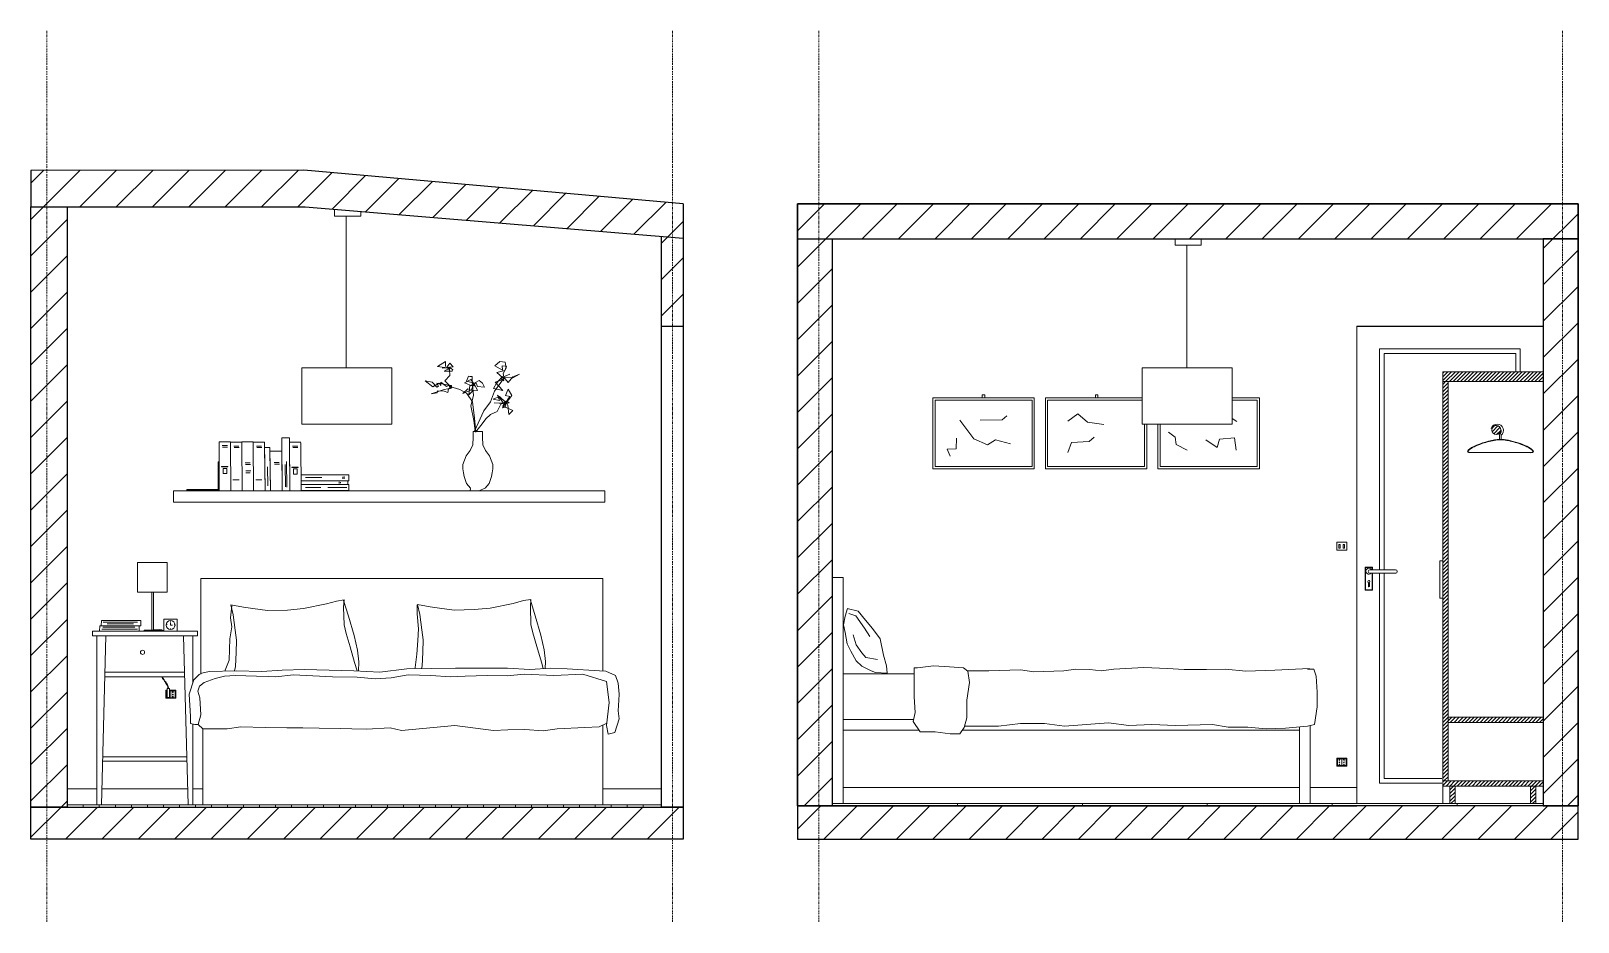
# Model space of a CAD drawing. Header units: centimetres. Extents: x 113178 to 115210, y 56736 to 59771.
# Drawn here: x 113293 to 113970, y 58223 to 58613 of the extents above; entities that cross this region are included whole.
import ezdxf

# ---------------------------------------------------------------- set-up
doc = ezdxf.new("R2010")
doc.units = ezdxf.units.CM
doc.header["$MEASUREMENT"] = 0
doc.linetypes.add('DASHDOT', pattern=[1, 0.5, -0.25, 0, -0.25])
for name, color, linetype, lineweight in [('Arredi', 1, 'Continuous', 15), ('Dettagli', 5, 'Continuous', 5), ('linee', 2, 'DASHDOT', 5), ('Muri esterni', 3, 'Continuous', 25), ('Pavimento', 7, 'Continuous', 5)]:
    doc.layers.add(name, color=color, linetype=linetype, lineweight=lineweight)
pattern_1 = [(45, (-263.622, -0.3649), (-0.813172798, 0.813172798), [])]

msp = doc.modelspace()

# ---------------------------------------------------------------- hatches: boundary and pattern name
at = {"layer": 'Dettagli'}
h = msp.add_hatch(dxfattribs=at)
h.set_pattern_fill('ANSI31', color=256, scale=90)
h.paths.add_polyline_path([(113412.04, 58552.38), (113292.67, 58552.14), (113292.67, 58536.28), (113412.68, 58536.28), (113578.1, 58522.63), (113578.1, 58537.65)])
h.paths.add_polyline_path([(113308.52, 58484.05), (113292.67, 58484.05), (113292.67, 58273.57), (113308.52, 58273.57), (113308.52, 58278.57)])
h = msp.add_hatch(dxfattribs=at)
h.set_pattern_fill('ANSI31', color=256, scale=90)
h.paths.add_polyline_path([(113308.52, 58536.28), (113292.67, 58536.28), (113292.67, 58484.05), (113308.52, 58484.05)])
h.paths.add_polyline_path([(113578.1, 58273.57), (113542.99, 58273.57), (113542.99, 58273.41), (113367.83, 58273.57), (113292.67, 58273.57), (113292.67, 58259.52), (113578.1, 58259.52)])
h = msp.add_hatch(dxfattribs=at)
h.set_pattern_fill('ANSI31', color=256, scale=90)
h.set_pattern_definition([(45, (-263.996, 0), (-7.9549513, 7.9549513), [])])
h.paths.add_polyline_path([(113628.23, 58537.56), (113628.23, 58522.27), (113969.84, 58522.27), (113969.84, 58537.56)])
h.paths.add_polyline_path([(113643.53, 58522.27), (113628.23, 58522.27), (113628.23, 58274.05), (113643.53, 58274.05)])
h.paths.add_polyline_path([(113969.84, 58522.27), (113954.55, 58522.27), (113954.55, 58484.05), (113954.91, 58484.05), (113954.55, 58274.05), (113969.84, 58274.05)])
h = msp.add_hatch(dxfattribs=at)
h.set_pattern_fill('ANSI31', color=256, scale=90)
h.paths.add_polyline_path([(113578.1, 58522.63), (113568.66, 58523.41), (113568.66, 58484.05), (113578.1, 58484.05)])
h = msp.add_hatch(dxfattribs=at)
h.set_pattern_fill('ANSI31', color=256, scale=9.2)
h.set_pattern_definition(pattern_1)
h.paths.add_polyline_path([(113954.55, 58459.8), (113954.55, 58464.05), (113910.65, 58464.05), (113910.65, 58459.8)])
h = msp.add_hatch(dxfattribs=at)
h.set_pattern_fill('ANSI31', color=256, scale=9.2)
h.set_pattern_definition(pattern_1)
h.paths.add_polyline_path([(113912.96, 58459.8), (113910.65, 58459.8), (113910.65, 58284.99), (113912.96, 58284.99)])
h = msp.add_hatch(dxfattribs=at)
h.set_pattern_fill('ANSI31', color=256, scale=9.2)
h.set_pattern_definition(pattern_1)
h.paths.add_polyline_path([(113936.02, 58438.55, 1), (113932.05, 58438.55, 1)])
h = msp.add_hatch(dxfattribs=at)
h.set_pattern_fill('ANSI31', color=256, scale=9.2)
h.set_pattern_definition(pattern_1)
h.paths.add_polyline_path([(113912.96, 58312.89), (113912.96, 58310.59), (113954.55, 58310.59), (113954.55, 58312.89)])
h = msp.add_hatch(dxfattribs=at)
h.set_pattern_fill('ANSI31', color=256, scale=9.2)
h.set_pattern_definition(pattern_1)
h.paths.add_polyline_path([(113954.55, 58284.99), (113910.66, 58284.99), (113910.66, 58282.69), (113954.55, 58282.69)])
h.paths.add_polyline_path([(113913.69, 58275.05), (113915.99, 58275.05), (113915.99, 58282.69), (113913.69, 58282.69)])
h.paths.add_polyline_path([(113949.03, 58275.05), (113951.34, 58275.05), (113951.34, 58282.69), (113949.03, 58282.69)])
h = msp.add_hatch(dxfattribs=at)
h.set_pattern_fill('ANSI31', color=256, scale=90)
h.set_pattern_definition([(45, (-161.231, 0), (-7.9549513, 7.9549513), [])])
h.paths.add_polyline_path([(113628.23, 58259.52), (113969.84, 58259.52), (113969.84, 58274.05), (113628.23, 58274.05)])

# ---------------------------------------------------------------- linework, layer by layer
for p, q in [((113292.67, 58552.14), (113292.67, 58536.28)), ((113872.97, 58484.05), (113954.55, 58484.05)), ((113954.55, 58484.05), (113954.55, 58274.05)), ((113643.53, 58274.05), (113872.97, 58274.05))]:
    msp.add_line(p, q)
msp.add_lwpolyline([(113628.23, 58537.56), (113969.84, 58537.56), (113969.84, 58274.05), (113628.23, 58274.05)], close=True)
at = {"layer": 'Arredi'}
for p, q in [((113430.68, 58532.18), (113430.68, 58465.83)), ((113798.53, 58519.44), (113798.53, 58465.83)), ((113872.97, 58275.05), (113872.97, 58484.05)), ((113355.03, 58411.99), (113543.79, 58411.99)), ((113355.03, 58406.99), (113355.03, 58411.99)), ((113543.79, 58406.99), (113355.03, 58406.99)), ((113543.79, 58411.99), (113543.79, 58406.99)), ((113380.61, 58361.6), (113380.04, 58356.44)), ((113381.16, 58357.65), (113380.09, 58362.13)), ((113380.09, 58362.13), (113385.64, 58361.05)), ((113385.64, 58361.05), (113389.76, 58360.52)), ((113389.76, 58360.52), (113396.21, 58359.62)), ((113396.21, 58359.62), (113404.99, 58359.8)), ((113404.99, 58359.8), (113411.97, 58360.52)), ((113411.97, 58360.52), (113422, 58362.48)), ((113422, 58362.48), (113426.48, 58363.74)), ((113426.48, 58363.74), (113429.7, 58364.27)), ((113429.7, 58364.27), (113429.53, 58361.05)), ((113431.67, 58357.12), (113429.53, 58363.92)), ((113429.53, 58361.05), (113429.7, 58353.35)), ((113461.72, 58362.12), (113461.72, 58358.17)), ((113462.89, 58357.8), (113461.82, 58362.28)), ((113461.82, 58362.28), (113467.37, 58361.21)), ((113467.37, 58361.21), (113471.49, 58360.67)), ((113471.49, 58360.67), (113477.94, 58359.77)), ((113477.94, 58359.77), (113486.72, 58359.95)), ((113486.72, 58359.95), (113493.7, 58360.67)), ((113493.7, 58360.67), (113503.73, 58362.64)), ((113503.73, 58362.64), (113508.21, 58363.89)), ((113508.21, 58363.89), (113511.44, 58364.43)), ((113511.44, 58364.43), (113511.26, 58361.21)), ((113513.4, 58357.27), (113511.26, 58364.07)), ((113511.26, 58361.21), (113511.44, 58353.51)), ((113650.07, 58360.53), (113649.04, 58357.13)), ((113654.79, 58359.35), (113649.91, 58360.51)), ((113657.92, 58355.35), (113654.79, 58359.35)), ((113380.61, 58352.42), (113379.76, 58347.25)), ((113380.04, 58356.44), (113380.61, 58352.42)), ((113382.06, 58351.03), (113381.16, 58357.65)), ((113429.7, 58353.35), (113430.6, 58349.59)), ((113434.18, 58348.7), (113431.67, 58357.12)), ((113461.72, 58358.17), (113462.27, 58351.53)), ((113463.79, 58351.18), (113462.89, 58357.8)), ((113511.44, 58353.51), (113512.33, 58349.75)), ((113515.91, 58348.85), (113513.4, 58357.27)), ((113649.04, 58357.13), (113648.39, 58353.3)), ((113648.39, 58353.3), (113648.99, 58349.95)), ((113650.68, 58358.33), (113653.76, 58357.26)), ((113653.76, 58357.26), (113657.56, 58351.88)), ((113661.01, 58351.67), (113657.92, 58355.35)), ((113365.56, 58350.54), (113319.56, 58350.54)), ((113319.56, 58350.54), (113319.56, 58348.54)), ((113319.56, 58348.54), (113365.56, 58348.54)), ((113321.56, 58348.54), (113321.56, 58274.57)), ((113321.56, 58348.54), (113321.56, 58318.54)), ((113321.56, 58348.54), (113321.56, 58328.54)), ((113323.59, 58274.57), (113325.45, 58348.54)), ((113361.51, 58274.57), (113359.45, 58348.54)), ((113363.56, 58348.54), (113363.56, 58327.84)), ((113363.56, 58327.84), (113363.56, 58348.54)), ((113365.56, 58350.54), (113365.56, 58348.54)), ((113379.76, 58347.25), (113379.47, 58337.79)), ((113382.59, 58346.55), (113382.06, 58351.03)), ((113382.42, 58341.18), (113382.59, 58346.55)), ((113430.6, 58349.59), (113432.39, 58343.68)), ((113435.61, 58342.25), (113434.18, 58348.7)), ((113462.08, 58346.51), (113461.55, 58340.41)), ((113462.27, 58351.53), (113462.08, 58346.51)), ((113464.33, 58346.71), (113463.79, 58351.18)), ((113464.15, 58341.33), (113464.33, 58346.71)), ((113512.33, 58349.75), (113514.12, 58343.84)), ((113517.34, 58342.41), (113515.91, 58348.85)), ((113648.99, 58349.95), (113649.96, 58345.02)), ((113652.55, 58348.94), (113653.94, 58344.55)), ((113657.56, 58351.88), (113659.82, 58348.25)), ((113664.37, 58347.21), (113661.01, 58351.67)), ((113665.78, 58340.05), (113664.37, 58347.21)), ((113382.17, 58335.09), (113382.42, 58341.18)), ((113432.39, 58343.68), (113434.36, 58336.88)), ((113436.15, 58337.06), (113435.61, 58342.25)), ((113461.55, 58340.41), (113460.83, 58334.66)), ((113463.9, 58335.25), (113464.15, 58341.33)), ((113514.12, 58343.84), (113516.09, 58337.03)), ((113517.89, 58337.21), (113517.34, 58342.41)), ((113649.96, 58345.02), (113651.52, 58341.79)), ((113651.52, 58341.79), (113653.87, 58337.53)), ((113653.94, 58344.55), (113656.34, 58341.11)), ((113656.34, 58341.11), (113658.08, 58339.05)), ((113658.08, 58339.05), (113663.26, 58338.09)), ((113667.21, 58335.34), (113665.78, 58340.05)), ((113359.89, 58332.54), (113325.05, 58332.54)), ((113366.32, 58331.52), (113367.47, 58332.1)), ((113367.46, 58332.1), (113370.68, 58332.91)), ((113370.68, 58332.91), (113382.47, 58333.2)), ((113379.47, 58337.79), (113377.75, 58333.48)), ((113377.75, 58333.48), (113377.85, 58333.09)), ((113382.47, 58333.2), (113393.68, 58332.91)), ((113393.68, 58332.91), (113402.59, 58333.49)), ((113402.59, 58333.49), (113412.37, 58333.78)), ((113412.37, 58333.78), (113433.94, 58333.2)), ((113433.94, 58333.2), (113445.44, 58332.63)), ((113434.36, 58336.88), (113435.46, 58333.13)), ((113436.01, 58333.1), (113436.15, 58337.06)), ((113445.44, 58332.63), (113457.23, 58334.07)), ((113457.23, 58334.07), (113478.51, 58334.35)), ((113460.83, 58334.66), (113460.64, 58334.11)), ((113478.51, 58334.35), (113493.45, 58334.35)), ((113493.45, 58334.35), (113501.22, 58334.35)), ((113501.22, 58334.35), (113510.99, 58333.78)), ((113510.99, 58333.78), (113520.2, 58334.35)), ((113516.09, 58337.03), (113516.93, 58334.15)), ((113517.78, 58334.2), (113517.89, 58337.21)), ((113520.2, 58334.35), (113527.39, 58334.07)), ((113527.39, 58334.07), (113541.47, 58333.2)), ((113541.47, 58333.2), (113544.36, 58333)), ((113544.36, 58333), (113548.53, 58331.08)), ((113653.87, 58337.53), (113656.29, 58335.23)), ((113656.29, 58335.23), (113660.48, 58333.16)), ((113660.48, 58333.16), (113662.37, 58332.43)), ((113662.37, 58332.43), (113667.47, 58332.11)), ((113667.47, 58332.11), (113667.21, 58335.34)), ((113679.21, 58332.4), (113679.23, 58332.4)), ((113679.23, 58334.55), (113679.23, 58321.83)), ((113680.78, 58334.55), (113679.23, 58334.55)), ((113687.71, 58335.32), (113680.78, 58334.55)), ((113694.65, 58334.93), (113687.71, 58335.32)), ((113700.82, 58334.55), (113694.65, 58334.93)), ((113702.75, 58333.01), (113700.82, 58334.55)), ((113702.54, 58333.17), (113711.96, 58333.17)), ((113703.52, 58328), (113702.75, 58333.01)), ((113711.96, 58333.17), (113725.83, 58333.56)), ((113725.83, 58333.56), (113731.61, 58332.79)), ((113731.61, 58332.79), (113744.77, 58333.21)), ((113744.77, 58333.21), (113750.08, 58333.93)), ((113750.08, 58333.93), (113756.1, 58333.69)), ((113756.1, 58333.69), (113761.17, 58333.21)), ((113761.17, 58333.21), (113766.71, 58333.93)), ((113766.71, 58333.93), (113779.8, 58334.66)), ((113779.8, 58334.66), (113790.16, 58334.17)), ((113790.16, 58334.17), (113797.4, 58333.69)), ((113797.4, 58333.69), (113807.28, 58333.69)), ((113807.28, 58333.69), (113815.48, 58333.93)), ((113815.48, 58333.93), (113824.4, 58332.97)), ((113824.4, 58332.97), (113837.18, 58333.45)), ((113837.18, 58333.45), (113852.36, 58334.17)), ((113851.42, 58333.9), (113854.12, 58333.9)), ((113854.12, 58333.9), (113855.27, 58330.82)), ((113325, 58330.54), (113359.95, 58330.54)), ((113364.02, 58329.22), (113361.96, 58323.01)), ((113364.02, 58329.22), (113366.32, 58331.52)), ((113365.76, 58324.23), (113366.5, 58326.46)), ((113366.5, 58326.46), (113368.52, 58328.11)), ((113368.52, 58328.11), (113373.3, 58329.75)), ((113373.3, 58329.75), (113377.44, 58330.81)), ((113377.44, 58330.81), (113382.06, 58331.13)), ((113382.06, 58331.13), (113391.43, 58330.84)), ((113391.43, 58330.84), (113396.71, 58330.68)), ((113396.71, 58330.68), (113399.83, 58330.58)), ((113399.83, 58330.58), (113407.57, 58331.38)), ((113407.57, 58331.38), (113415.99, 58330.98)), ((113415.99, 58330.98), (113424.69, 58330.56)), ((113424.69, 58330.56), (113435.43, 58330.44)), ((113435.43, 58330.44), (113443.3, 58329.63)), ((113443.3, 58329.63), (113450.35, 58330.17)), ((113450.35, 58330.17), (113457.81, 58331.39)), ((113457.81, 58331.39), (113467.76, 58331.12)), ((113467.76, 58331.12), (113476.31, 58330.58)), ((113476.31, 58330.58), (113482.69, 58330.85)), ((113482.69, 58330.85), (113492.32, 58331.12)), ((113492.32, 58331.12), (113501.14, 58330.99)), ((113501.14, 58330.99), (113508.6, 58331.66)), ((113508.6, 58331.66), (113521.55, 58331.13)), ((113521.55, 58331.13), (113534.17, 58331.67)), ((113534.17, 58331.67), (113544.62, 58328.55)), ((113544.62, 58328.55), (113545.7, 58319.33)), ((113548.53, 58331.08), (113549.65, 58327.82)), ((113549.65, 58327.82), (113550.08, 58323)), ((113702.36, 58320.29), (113703.52, 58328)), ((113855.27, 58330.82), (113855.66, 58323.89)), ((113361.96, 58323.01), (113362.45, 58313.19)), ((113366.59, 58321.41), (113365.76, 58324.23)), ((113366.99, 58313.96), (113366.59, 58321.41)), ((113545.7, 58319.33), (113544.62, 58309.29)), ((113549.93, 58320.36), (113549.66, 58315.67)), ((113550.08, 58323), (113549.93, 58320.36)), ((113679.23, 58321.83), (113679.62, 58314.9)), ((113702.36, 58312.59), (113702.36, 58320.29)), ((113855.66, 58323.89), (113855.66, 58317.35)), ((113362.45, 58313.19), (113362.52, 58310.17)), ((113365.89, 58309.75), (113366.99, 58313.96)), ((113548.28, 58306.17), (113550.18, 58312.14)), ((113550.18, 58312.14), (113549.66, 58315.67)), ((113679.62, 58314.9), (113678.85, 58311.05)), ((113701.21, 58308.35), (113702.36, 58312.59)), ((113855.66, 58317.35), (113854.5, 58309.66)), ((113362.52, 58310.17), (113364.42, 58309.62)), ((113363.56, 58274.57), (113363.56, 58309.87)), ((113363.56, 58309.87), (113363.56, 58274.57)), ((113364.42, 58309.62), (113365.89, 58309.75)), ((113365.89, 58309.75), (113367.83, 58307.82)), ((113367.83, 58307.82), (113378.51, 58307.73)), ((113378.51, 58307.73), (113384.56, 58308.6)), ((113384.56, 58308.6), (113395.15, 58308.38)), ((113395.15, 58308.38), (113404.66, 58308.19)), ((113404.66, 58308.19), (113411.69, 58308.16)), ((113411.69, 58308.16), (113418.82, 58308.14)), ((113418.82, 58308.14), (113428.11, 58307.95)), ((113428.11, 58307.95), (113433.06, 58307.85)), ((113433.06, 58307.85), (113439.58, 58307.71)), ((113439.58, 58307.71), (113449.94, 58308.16)), ((113449.94, 58308.16), (113454.91, 58307.08)), ((113454.91, 58307.08), (113464.2, 58307.95)), ((113464.2, 58307.95), (113478.16, 58309.25)), ((113478.16, 58309.25), (113495.1, 58307.08)), ((113495.1, 58307.08), (113501.37, 58307.3)), ((113501.37, 58307.3), (113508.91, 58307.56)), ((113508.91, 58307.56), (113516.92, 58306.87)), ((113516.92, 58306.87), (113522.98, 58307.73)), ((113522.98, 58307.73), (113535.08, 58308.38)), ((113535.08, 58308.38), (113541.38, 58308.72)), ((113541.38, 58308.72), (113544.73, 58310.3)), ((113544.62, 58309.29), (113545.3, 58305.49)), ((113545.3, 58305.49), (113548.28, 58306.17)), ((113678.85, 58311.05), (113681.93, 58306.42)), ((113681.93, 58306.42), (113688.49, 58306.42)), ((113688.49, 58306.42), (113695.04, 58305.65)), ((113695.04, 58305.65), (113699.28, 58305.65)), ((113699.28, 58305.65), (113701.21, 58308.35)), ((113703.87, 58308.91), (113701.38, 58309)), ((113708.49, 58308.91), (113703.87, 58308.91)), ((113716.2, 58308.91), (113708.49, 58308.91)), ((113725.83, 58310.06), (113716.2, 58308.91)), ((113736.24, 58310.06), (113725.83, 58310.06)), ((113745.1, 58308.91), (113736.24, 58310.06)), ((113764.36, 58310.45), (113745.1, 58308.91)), ((113773.22, 58309.29), (113764.36, 58310.45)), ((113783.24, 58309.68), (113773.22, 58309.29)), ((113793.64, 58309.29), (113783.24, 58309.68)), ((113809.83, 58309.68), (113793.64, 58309.29)), ((113816.76, 58308.52), (113809.83, 58309.68)), ((113825.24, 58308.52), (113816.76, 58308.52)), ((113833.33, 58307.75), (113825.24, 58308.52)), ((113841.81, 58308.14), (113833.33, 58307.75)), ((113851.44, 58308.91), (113841.81, 58308.14)), ((113854.5, 58309.66), (113851.44, 58308.91)), ((113324.07, 58293.6), (113360.98, 58293.6)), ((113360.92, 58295.6), (113324.12, 58295.6))]:
    msp.add_line(p, q, dxfattribs=at)
for points in [[(113437.05, 58534.27), (113437.05, 58532.18), (113425.6, 58532.18), (113425.6, 58535.22)], [(113804.9, 58522.27), (113804.9, 58519.44), (113793.45, 58519.44), (113793.45, 58522.27)], [(113954.55, 58484.05), (113872.97, 58484.05), (113872.97, 58275.05)], [(113944.55, 58464.41), (113944.55, 58474.05), (113882.97, 58474.05), (113882.97, 58377.45)], [(113942.55, 58464.41), (113942.55, 58472.05), (113884.97, 58472.05), (113884.97, 58377.45)], [(113910.65, 58274.05), (113954.55, 58274.05), (113954.55, 58464.05), (113910.65, 58464.05), (113910.65, 58275.05)], [(113910.65, 58464.05), (113954.55, 58464.05), (113954.55, 58459.8), (113910.65, 58459.8)], [(113543.05, 58333.09), (113543.05, 58373.65), (113367.05, 58373.65), (113367.05, 58331.74)], [(113648.2, 58275.05), (113648.2, 58275.05), (113643.53, 58275.05), (113643.53, 58374.05), (113648.2, 58374.05), (113648.2, 58275.05)], [(113882.97, 58375.87), (113882.97, 58284.05), (113910.28, 58284.05)], [(113884.97, 58375.87), (113884.97, 58286.05), (113910.28, 58286.05)], [(113381.77, 58333.19), (113382.17, 58335.09)], [(113463.67, 58334.15), (113463.9, 58335.25)], [(113679.23, 58331.93), (113648.2, 58331.93), (113648.2, 58311.93), (113679.03, 58311.93)], [(113681.38, 58307.25), (113648.2, 58307.25), (113648.2, 58311.93), (113679.03, 58311.93)], [(113912.96, 58312.89), (113954.55, 58312.89), (113954.55, 58310.59), (113912.96, 58310.59)], [(113542.99, 58309.48), (113542.99, 58274.57), (113367.83, 58274.57), (113367.83, 58307.82)], [(113847.85, 58308.62), (113847.85, 58307.25), (113700.42, 58307.25)], [(113847.85, 58275.05), (113847.85, 58308.62)], [(113852.53, 58309.17), (113852.53, 58275.05)], [(113913.69, 58275.05), (113913.69, 58282.69)], [(113915.99, 58282.69), (113915.99, 58275.05)], [(113949.03, 58275.05), (113949.03, 58282.69)], [(113951.34, 58282.69), (113951.34, 58275.05)], [(113852.53, 58274.05), (113852.53, 58274.05), (113847.85, 58274.05)]]:
    msp.add_lwpolyline(points, dxfattribs=at)
for points in [[(113411.22, 58465.83), (113450.61, 58465.83), (113450.61, 58441.17), (113411.22, 58441.17)], [(113779.07, 58465.83), (113818.47, 58465.83), (113818.47, 58441.17), (113779.07, 58441.17)], [(113910.65, 58284.99), (113910.65, 58459.8), (113912.96, 58459.8), (113912.96, 58284.99)], [(113909.33, 58381.39), (113910.65, 58381.39), (113910.65, 58364.99), (113909.33, 58364.99)], [(113910.66, 58284.99), (113954.55, 58284.99), (113954.55, 58282.69), (113910.66, 58282.69)]]:
    msp.add_lwpolyline(points, close=True, dxfattribs=at)
msp.add_circle((113341.5, 58341.3), 0.921, dxfattribs=at)
at = {"layer": 'Dettagli'}
for p, q in [((113470.63, 58466.44), (113474.12, 58468.62)), ((113474.12, 58468.62), (113474.12, 58466.44)), ((113474.71, 58466.14), (113476.01, 58467.89)), ((113476.01, 58467.89), (113477.47, 58466.29)), ((113497.84, 58468.62), (113495.66, 58466.73)), ((113500.17, 58468.33), (113497.84, 58468.62)), ((113500.61, 58465.71), (113500.17, 58468.33)), ((113475.87, 58465.71), (113470.63, 58466.44)), ((113475.58, 58466.14), (113472.67, 58465.71)), ((113472.67, 58465.71), (113475, 58465.85)), ((113473.54, 58464.4), (113475.87, 58465.71)), ((113477.03, 58464.4), (113473.54, 58464.4)), ((113473.83, 58460.18), (113476.01, 58462.51)), ((113476.16, 58465.85), (113474.71, 58466.14)), ((113475, 58465.85), (113475.72, 58465.13)), ((113475.87, 58465.13), (113475.58, 58466.14)), ((113475.72, 58465.13), (113476.16, 58465.85)), ((113477.47, 58466.29), (113475.87, 58466.14)), ((113475.87, 58466.14), (113477.32, 58464.98)), ((113476.01, 58462.51), (113475.87, 58465.13)), ((113477.32, 58464.98), (113477.03, 58464.4)), ((113485.18, 58460.76), (113482.42, 58459.31)), ((113484.16, 58462.22), (113483.29, 58460.03)), ((113484.75, 58462.07), (113484.16, 58462.22)), ((113485.76, 58462.07), (113484.75, 58462.07)), ((113486.2, 58459.31), (113485.18, 58460.76)), ((113485.76, 58459.6), (113485.76, 58462.07)), ((113495.66, 58466.73), (113499.01, 58464.84)), ((113499.01, 58462.07), (113496.39, 58459.16)), ((113500.03, 58464.69), (113496.53, 58463.82)), ((113496.53, 58463.82), (113499.01, 58461.63)), ((113499.3, 58460.91), (113497.99, 58461.2)), ((113497.99, 58461.2), (113499.15, 58460.76)), ((113502.35, 58463.09), (113498.28, 58461.34)), ((113498.28, 58461.34), (113499.59, 58460.18)), ((113498.28, 58459.45), (113499.3, 58460.91)), ((113499.01, 58464.84), (113498.86, 58466.73)), ((113498.86, 58466.73), (113500.75, 58466.58)), ((113499.59, 58460.18), (113499.01, 58462.07)), ((113499.01, 58461.63), (113503.66, 58461.49)), ((113499.15, 58460.76), (113499.73, 58461.2)), ((113499.3, 58463.38), (113500.61, 58465.71)), ((113499.73, 58461.2), (113499.3, 58463.38)), ((113499.44, 58461.93), (113502.35, 58463.09)), ((113501.48, 58459.45), (113499.44, 58461.93)), ((113500.75, 58466.58), (113500.03, 58464.69)), ((113503.52, 58461.93), (113501.48, 58459.45)), ((113506.57, 58463.09), (113503.52, 58461.93)), ((113503.66, 58461.49), (113506.57, 58463.09)), ((113468.59, 58457.42), (113465.25, 58460.18)), ((113465.25, 58460.18), (113468.3, 58459.6)), ((113473.54, 58456.25), (113467.87, 58454.36)), ((113467.87, 58454.36), (113470.49, 58454.8)), ((113468.3, 58459.6), (113470.34, 58457.27)), ((113471.36, 58459.02), (113468.59, 58457.42)), ((113471.07, 58457.85), (113470.34, 58459.16)), ((113470.34, 58459.16), (113471.65, 58458.87)), ((113470.34, 58457.27), (113471.07, 58457.85)), ((113470.49, 58454.8), (113470.63, 58455.67)), ((113470.63, 58455.67), (113473.54, 58455.53)), ((113476.01, 58458), (113471.36, 58459.02)), ((113471.65, 58458.87), (113472.09, 58458)), ((113472.09, 58458), (113472.09, 58459.6)), ((113472.09, 58459.6), (113474.56, 58457.56)), ((113476.74, 58456.83), (113473.54, 58456.25)), ((113473.54, 58455.53), (113475.14, 58454.94)), ((113475.87, 58458), (113473.83, 58460.18)), ((113474.56, 58457.56), (113475.58, 58458)), ((113475.14, 58454.94), (113475.43, 58456.54)), ((113475.43, 58456.54), (113476.6, 58457.27)), ((113475.58, 58458), (113475.87, 58458)), ((113476.74, 58458), (113475.87, 58458)), ((113475.87, 58458), (113476.01, 58456.54)), ((113476.6, 58457.27), (113476.01, 58458)), ((113480.38, 58456.25), (113476.01, 58457.56)), ((113476.01, 58457.56), (113476.89, 58456.98)), ((113476.01, 58456.54), (113476.74, 58456.83)), ((113476.89, 58456.98), (113476.74, 58458)), ((113483.44, 58454.51), (113480.38, 58456.25)), ((113481.69, 58454.51), (113483.87, 58456.54)), ((113485.47, 58456.11), (113481.69, 58454.51)), ((113482.42, 58459.31), (113486.06, 58457.85)), ((113483.29, 58460.03), (113486.2, 58459.31)), ((113485.91, 58450.87), (113483.44, 58454.51)), ((113483.87, 58456.54), (113486.06, 58455.67)), ((113484.31, 58453.93), (113484.75, 58458)), ((113486.06, 58455.67), (113484.31, 58453.93)), ((113484.75, 58458), (113487.07, 58458.14)), ((113488.09, 58455.82), (113484.75, 58455.96)), ((113486.06, 58457.85), (113485.47, 58456.11)), ((113486.06, 58459.02), (113485.62, 58458.29)), ((113485.62, 58458.29), (113486.64, 58458.14)), ((113486.2, 58459.16), (113485.76, 58459.6)), ((113486.35, 58453.63), (113485.91, 58458.29)), ((113485.91, 58458.29), (113487.07, 58457.71)), ((113487.07, 58457.71), (113486.06, 58459.02)), ((113487.51, 58459.16), (113486.2, 58459.16)), ((113486.64, 58458.14), (113487.22, 58459.45)), ((113487.07, 58458.14), (113488.09, 58455.82)), ((113487.22, 58459.45), (113488.82, 58460.33)), ((113488.09, 58457.56), (113487.51, 58459.16)), ((113491.15, 58457.27), (113488.09, 58457.56)), ((113488.82, 58460.33), (113490.28, 58459.02)), ((113490.28, 58459.02), (113491.15, 58457.27)), ((113493.77, 58450.87), (113495.51, 58455.53)), ((113496.39, 58459.16), (113495.08, 58456.69)), ((113495.08, 58456.69), (113499.15, 58455.82)), ((113495.51, 58455.53), (113498.28, 58459.45)), ((113495.81, 58459.6), (113498.86, 58460.62)), ((113499.15, 58455.82), (113495.81, 58459.6)), ((113501.48, 58456.4), (113500.32, 58453.63)), ((113503.08, 58453.63), (113501.48, 58456.4)), ((113485.18, 58449.13), (113486.35, 58453.63)), ((113486.49, 58442.72), (113485.18, 58449.13)), ((113486.78, 58443.74), (113485.91, 58450.87)), ((113490.86, 58446.94), (113493.77, 58450.87)), ((113497.7, 58453.2), (113494.93, 58452.03)), ((113494.93, 58452.03), (113497.7, 58451.45)), ((113499.59, 58450.14), (113495.37, 58450.43)), ((113495.37, 58450.43), (113500.61, 58450.29)), ((113496.68, 58446.65), (113498.28, 58449.85)), ((113497.7, 58451.45), (113496.82, 58453.78)), ((113496.82, 58453.78), (113499.59, 58450.14)), ((113500.61, 58450.43), (113497.7, 58453.2)), ((113498.28, 58449.85), (113500.32, 58450.58)), ((113499.01, 58448.25), (113500.46, 58450.43)), ((113500.61, 58448.4), (113499.01, 58448.25)), ((113499.88, 58450.58), (113499.15, 58448.98)), ((113499.15, 58448.98), (113500.17, 58448.69)), ((113500.75, 58451.31), (113499.88, 58450.58)), ((113500.17, 58448.69), (113500.75, 58450.58)), ((113500.32, 58453.63), (113502.21, 58453.2)), ((113500.32, 58450.58), (113501.19, 58450.29)), ((113500.46, 58450.43), (113501.77, 58451.89)), ((113501.19, 58451.74), (113500.61, 58450.43)), ((113503.66, 58447.09), (113500.61, 58448.4)), ((113501.92, 58450.43), (113500.75, 58451.31)), ((113500.75, 58450.58), (113501.33, 58449.42)), ((113502.21, 58453.2), (113501.19, 58451.74)), ((113501.19, 58450.29), (113501.92, 58450.43)), ((113501.33, 58449.42), (113501.77, 58445.34)), ((113501.77, 58451.89), (113503.08, 58453.63)), ((113487.07, 58438.22), (113486.49, 58442.72)), ((113486.78, 58438.07), (113490.86, 58446.94)), ((113487.37, 58437.78), (113486.78, 58443.74)), ((113487.22, 58437.63), (113490.13, 58441.27)), ((113490.13, 58441.27), (113491.73, 58443.45)), ((113491.73, 58443.45), (113493.77, 58445.34)), ((113493.77, 58445.34), (113496.68, 58446.65)), ((113501.77, 58445.34), (113503.66, 58447.09)), ((113705.38, 58434.66), (113699.28, 58442.9)), ((113708.12, 58442.9), (113717.73, 58443.05)), ((113717.73, 58443.05), (113719.87, 58444.73)), ((113746.56, 58442.44), (113750.83, 58445.64)), ((113750.83, 58445.64), (113755.1, 58441.98)), ((113755.1, 58441.98), (113762.27, 58441.07)), ((113818.47, 58443.64), (113820.47, 58442.29)), ((113486.19, 58435.48), (113486.05, 58432.16)), ((113486.19, 58437.94), (113486.19, 58436.64)), ((113486.19, 58436.64), (113486.19, 58435.48)), ((113486.26, 58437.94), (113490.31, 58437.94)), ((113490.31, 58437.94), (113490.31, 58436.64)), ((113490.31, 58436.64), (113490.31, 58435.48)), ((113490.31, 58435.48), (113490.45, 58432.16)), ((113697.6, 58430.39), (113697.75, 58434.97)), ((113711.33, 58432.07), (113705.38, 58434.66)), ((113714.83, 58434.36), (113711.33, 58432.07)), ((113721.39, 58432.53), (113714.83, 58434.36)), ((113748.08, 58433.14), (113755.86, 58433.6)), ((113755.86, 58433.6), (113758, 58435.43)), ((113793.47, 58435.43), (113790.57, 58437.71)), ((113793.93, 58432.22), (113793.47, 58435.43)), ((113811.93, 58431), (113806.89, 58434.36)), ((113812.84, 58434.51), (113811.93, 58431)), ((113819.4, 58435.12), (113812.84, 58434.51)), ((113820.16, 58429.79), (113819.4, 58435.12)), ((113935.39, 58436.54), (113935.39, 58434.47)), ((113936.12, 58436.29), (113936.12, 58434.52)), ((113375.01, 58433.44), (113380, 58433.44)), ((113375.03, 58433.39), (113375.03, 58412.05)), ((113376.42, 58431.75), (113378.67, 58431.75)), ((113376.58, 58431.08), (113378.76, 58431.08)), ((113380, 58433.44), (113380.17, 58412.11)), ((113380, 58433.44), (113380, 58433.23)), ((113380, 58433.23), (113384.99, 58433.23)), ((113380, 58433.23), (113380.17, 58412.11)), ((113381.4, 58431.54), (113383.66, 58431.54)), ((113381.57, 58430.87), (113383.75, 58430.87)), ((113384.99, 58433.44), (113389.97, 58433.44)), ((113384.99, 58433.44), (113385.15, 58412.03)), ((113384.99, 58433.23), (113385.15, 58412.11)), ((113384.99, 58433.23), (113384.99, 58433.01)), ((113389.97, 58433.44), (113390.14, 58412.11)), ((113389.97, 58433.44), (113389.97, 58433.23)), ((113389.97, 58433.22), (113394.96, 58433.22)), ((113389.97, 58433.22), (113390.14, 58412.11)), ((113391.38, 58431.53), (113393.64, 58431.53)), ((113391.54, 58430.86), (113393.72, 58430.86)), ((113394.96, 58433.22), (113395.13, 58412.11)), ((113394.96, 58433.22), (113394.96, 58433.01)), ((113405.77, 58433.23), (113410.76, 58433.23)), ((113405.77, 58433.23), (113405.94, 58412.11)), ((113407.18, 58431.54), (113409.44, 58431.54)), ((113407.35, 58430.87), (113409.52, 58430.87)), ((113410.76, 58433.01), (113410.93, 58412.11)), ((113483.16, 58427.25), (113481.71, 58423.5)), ((113484.89, 58429.56), (113483.16, 58427.25)), ((113486.05, 58432.16), (113484.89, 58429.56)), ((113490.45, 58432.16), (113491.61, 58429.56)), ((113491.61, 58429.56), (113493.34, 58427.25)), ((113493.34, 58427.25), (113494.79, 58423.5)), ((113693.64, 58430.24), (113697.6, 58430.39)), ((113695.01, 58427.19), (113693.64, 58430.24)), ((113746.56, 58428.72), (113748.08, 58433.14)), ((113798.81, 58429.79), (113793.93, 58432.22)), ((113921.94, 58428.69), (113949, 58428.55)), ((113922.25, 58428.79), (113948.92, 58428.74)), ((113386.39, 58424.2), (113388.65, 58424.2)), ((113386.56, 58423.53), (113388.73, 58423.53)), ((113386.78, 58420.75), (113388.98, 58420.75)), ((113396.38, 58414.17), (113396.21, 58422.47)), ((113399.07, 58424.31), (113401.32, 58424.31)), ((113399.23, 58423.65), (113401.41, 58423.65)), ((113404.1, 58413.75), (113403.93, 58423.56)), ((113404.69, 58413.58), (113404.52, 58424.82)), ((113481.71, 58423.5), (113481.71, 58421.62)), ((113481.71, 58421.62), (113482, 58419.88)), ((113494.79, 58421.62), (113494.5, 58419.88)), ((113494.79, 58423.5), (113494.79, 58421.62)), ((113386.73, 58419.86), (113388.67, 58419.86)), ((113412.78, 58417.81), (113419.96, 58417.81)), ((113412.88, 58413.46), (113419.54, 58413.46)), ((113422.61, 58413.39), (113430.93, 58413.39)), ((113427.62, 58415.92), (113427.62, 58415.13)), ((113428.19, 58415.83), (113428.19, 58415.26)), ((113429.23, 58418.1), (113429.23, 58417.25)), ((113429.79, 58418.19), (113429.79, 58417.25)), ((113482, 58419.88), (113482.29, 58418.29)), ((113482.29, 58418.29), (113483.3, 58415.12)), ((113483.3, 58415.12), (113485.03, 58413.09)), ((113493.2, 58415.12), (113491.47, 58413.09)), ((113494.21, 58418.29), (113493.2, 58415.12)), ((113494.5, 58419.88), (113494.21, 58418.29)), ((113395.13, 58411.84), (113395.13, 58411.81)), ((113485.07, 58412.99), (113484.96, 58411.99)), ((113491.3, 58413.13), (113488.88, 58411.99)), ((113865.15, 58388.54), (113865.15, 58386.92)), ((113865.78, 58388.54), (113865.15, 58388.54)), ((113865.15, 58386.92), (113865.78, 58386.92)), ((113865.78, 58386.92), (113865.78, 58388.54)), ((113867, 58388.54), (113867, 58386.92)), ((113867.63, 58388.54), (113867, 58388.54)), ((113867, 58386.92), (113867.63, 58386.92)), ((113867.63, 58386.92), (113867.63, 58388.54)), ((113345.51, 58380.62), (113345.51, 58380.63)), ((113878.76, 58377.45), (113889.97, 58377.45)), ((113890.01, 58375.87), (113878.76, 58375.87)), ((113345.51, 58350.94), (113345.51, 58367.62)), ((113878.06, 58371.78), (113878.06, 58370.22)), ((113324.07, 58352.35), (113338.11, 58352.35)), ((113324.26, 58354.5), (113339.28, 58354.5)), ((113326.02, 58353.72), (113337.53, 58353.72)), ((113352.05, 58353.39), (113352.29, 58353.39)), ((113353.76, 58354.97), (113353.76, 58354.71)), ((113353.76, 58353.23), (113353.76, 58354.32)), ((113353.76, 58353.23), (113354.6, 58353.23)), ((113355.34, 58353.3), (113355.58, 58353.3)), ((113323.68, 58351.38), (113339.28, 58351.38)), ((113353.78, 58351.68), (113353.78, 58351.42)), ((113350.26, 58329.85), (113349.93, 58330.54)), ((113350.5, 58329.85), (113350.18, 58330.55)), ((113350.78, 58329.22), (113350.26, 58329.85)), ((113351.03, 58329.23), (113350.5, 58329.85)), ((113351.08, 58328.69), (113350.78, 58329.22)), ((113351.33, 58328.7), (113351.03, 58329.23)), ((113351.45, 58328.29), (113351.08, 58328.69)), ((113351.7, 58328.3), (113351.33, 58328.7)), ((113351.71, 58327.7), (113351.45, 58328.29)), ((113351.96, 58327.71), (113351.7, 58328.3)), ((113352.14, 58327.09), (113351.71, 58327.7)), ((113352.39, 58327.09), (113351.96, 58327.71)), ((113352.52, 58326.45), (113352.14, 58327.09)), ((113352.77, 58326.45), (113352.39, 58327.09)), ((113352.64, 58325.38), (113352.52, 58326.45)), ((113352.89, 58325.39), (113352.77, 58326.45)), ((113353.83, 58324.4), (113353.83, 58321.37)), ((113866.39, 58294.72), (113866.39, 58291.69))]:
    msp.add_line(p, q, dxfattribs=at)
for points in [[(113709.06, 58452.65), (113710.14, 58452.65), (113710.14, 58454.03), (113709.06, 58454.03)], [(113758.56, 58452.65), (113759.64, 58452.65), (113759.64, 58454.03), (113758.56, 58454.03)], [(113731.84, 58452.66), (113687.42, 58452.66), (113687.42, 58421.66), (113731.84, 58421.66)], [(113730.84, 58451.66), (113688.42, 58451.66), (113688.42, 58422.66), (113730.84, 58422.66)], [(113375.03, 58412.05), (113374.61, 58412.05), (113374.61, 58424.71), (113375.03, 58424.71)], [(113376.08, 58422.55), (113378.84, 58422.55), (113378.84, 58422.47), (113376.08, 58422.47)], [(113376.83, 58421.8), (113378.42, 58421.8), (113378.42, 58419.54), (113376.83, 58419.54)], [(113406.84, 58422.33), (113409.61, 58422.33), (113409.61, 58422.25), (113406.84, 58422.25)], [(113407.6, 58421.58), (113409.19, 58421.58), (113409.19, 58419.32), (113407.6, 58419.32)], [(113381.07, 58416.8), (113383.83, 58416.8), (113383.83, 58416.71), (113381.07, 58416.71)], [(113391.04, 58416.79), (113393.8, 58416.79), (113393.8, 58416.71), (113391.04, 58416.71)], [(113410.93, 58416.4), (113431.87, 58416.4), (113431.87, 58418.95), (113410.93, 58418.95)], [(113410.93, 58414.79), (113431.31, 58414.79), (113431.31, 58416.4), (113410.93, 58416.4)], [(113410.93, 58412.11), (113431.81, 58412.11), (113431.81, 58414.79), (113410.93, 58414.79)], [(113374.61, 58412.05), (113360.88, 58412.05), (113360.88, 58412.6), (113374.61, 58412.6)], [(113339.26, 58367.62), (113352.26, 58367.62), (113352.26, 58380.62), (113339.26, 58380.62)], [(113322.72, 58350.54), (113340.05, 58350.54), (113340.1, 58352.85), (113322.77, 58352.85)], [(113323.43, 58352.85), (113340.76, 58352.85), (113340.81, 58355.16), (113323.48, 58355.16)], [(113350.84, 58350.54), (113356.65, 58350.54), (113356.65, 58355.79), (113350.84, 58355.79)], [(113342.23, 58350.55), (113349.8, 58350.55), (113349.8, 58350.94), (113342.23, 58350.94)], [(113348.45, 58351.05), (113349.2, 58351.04), (113349.2, 58351.17), (113348.45, 58351.17)], [(113352.24, 58325.38), (113353.3, 58325.38), (113353.3, 58321.44), (113352.24, 58321.44)], [(113353.31, 58324.18), (113353.37, 58324.18), (113353.37, 58321.45), (113353.31, 58321.45)]]:
    msp.add_lwpolyline(points, close=True, dxfattribs=at)
for points in [[(113779.07, 58452.66), (113736.68, 58452.66), (113736.68, 58421.66), (113781.1, 58421.66), (113781.1, 58441.17)], [(113779.07, 58451.66), (113737.68, 58451.66), (113737.68, 58422.66), (113780.1, 58422.66), (113780.1, 58441.17)], [(113785.95, 58441.17), (113785.95, 58421.66), (113830.37, 58421.66), (113830.37, 58452.66), (113818.47, 58452.66)], [(113786.95, 58441.17), (113786.95, 58422.66), (113829.37, 58422.66), (113829.37, 58451.66), (113818.47, 58451.66)], [(113405.94, 58412.11), (113405.77, 58435.21), (113402.5, 58435.21), (113402.67, 58412.11)], [(113397.47, 58412.11), (113397.3, 58430.94), (113394.96, 58430.94), (113395.13, 58412.11)], [(113402.67, 58412.11), (113402.5, 58429.35), (113397.3, 58429.35), (113397.46, 58412.11)], [(113865.87, 58389.55), (113868.66, 58389.55), (113868.66, 58386), (113864.21, 58386), (113864.21, 58389.55), (113865.87, 58389.55)], [(113879.84, 58377.45), (113879.84, 58378.61), (113876.64, 58378.61), (113876.64, 58368.49), (113879.84, 58368.49), (113879.84, 58375.87)], [(113879.7, 58377.45), (113879.7, 58378.47), (113876.78, 58378.47), (113876.78, 58368.66), (113879.7, 58368.66), (113879.7, 58375.87)], [(113345.51, 58350.94), (113345.51, 58367.62), (113346.32, 58367.62), (113346.32, 58350.94)], [(113878.56, 58370.22), (113878.56, 58371.81)], [(113352.54, 58354.74), (113352.54, 58354.76)], [(113346.35, 58350.94), (113346.67, 58351.05), (113347.3, 58351.11), (113348.03, 58351.12), (113348.45, 58351.12)], [(113346.52, 58350.94), (113346.64, 58350.98), (113347.27, 58351.04), (113347.99, 58351.05), (113349.16, 58351.04), (113349.91, 58351.04), (113350.7, 58350.74), (113350.78, 58350.54)], [(113348.57, 58351.17), (113349.1, 58351.23), (113349.1, 58351.17)], [(113349.2, 58351.11), (113349.94, 58351.11), (113350.74, 58350.81), (113350.84, 58350.54)], [(113353.3, 58324.69), (113356.09, 58324.69), (113356.09, 58321.14), (113351.64, 58321.14), (113351.64, 58324.69), (113352.24, 58324.69)], [(113353.3, 58324.4), (113355.76, 58324.4), (113355.76, 58321.37), (113351.96, 58321.37), (113351.96, 58324.4), (113352.24, 58324.4)], [(113865.87, 58295.01), (113868.66, 58295.01), (113868.66, 58291.46), (113864.21, 58291.46), (113864.21, 58295.01), (113865.87, 58295.01)], [(113865.87, 58294.72), (113868.32, 58294.72), (113868.32, 58291.69), (113864.52, 58291.69), (113864.52, 58294.72), (113865.87, 58294.72)]]:
    msp.add_lwpolyline(points, dxfattribs=at)
for points in [[(113931.88, 58439.32, -1.339678), (113936.12, 58436.29, 1)], [(113931.88, 58439.32, -1.225026), (113935.39, 58436.54, 1)], [(113878.76, 58375.87, -1), (113878.76, 58377.45, -1)], [(113889.9, 58377.45, -1), (113889.9, 58375.87, 1)], [(113878.06, 58370.22, 1), (113878.56, 58370.22, -1)]]:
    msp.add_lwpolyline(points, format="xyb", dxfattribs=at)
at = {"layer": 'Dettagli', "color": 1}
for points in [[(113463.24, 58332.1), (113463.24, 58332.1)], [(113381.5, 58331.95), (113381.5, 58331.95)]]:
    msp.add_lwpolyline(points, close=True, dxfattribs=at)
at = {"layer": 'Dettagli'}
for centre, radius in [((113934.04, 58438.55), 1.99), ((113353.76, 58353.23), 1.96), ((113354.78, 58322.86), 0.127), ((113865.4, 58293.18), 0.127), ((113867.34, 58293.18), 0.127)]:
    msp.add_circle(centre, radius, dxfattribs=at)
for centre, radius, start, end in [((113878.27, 58376.82), 1.28, 29.54205, 312.42537), ((113878.28, 58372.25), 0.518, 302.29032, 245.49595), ((113354.77, 58323.96), 0.127, 322.20334, 221.36255), ((113354.78, 58323.79), 0.127, 142.20334, 41.36255), ((113354.78, 58321.93), 0.127, 322.20334, 221.36255), ((113354.78, 58321.77), 0.127, 142.20334, 41.36255), ((113865.39, 58294.28), 0.127, 322.20334, 221.36255), ((113865.4, 58294.11), 0.127, 142.20334, 41.36255), ((113865.4, 58292.25), 0.127, 322.20334, 221.36255), ((113865.4, 58292.09), 0.127, 142.20334, 41.36255), ((113867.34, 58294.28), 0.127, 322.20334, 221.36255), ((113867.35, 58294.11), 0.127, 142.20334, 41.36255), ((113867.35, 58292.25), 0.127, 322.20334, 221.36255), ((113867.35, 58292.09), 0.127, 142.20334, 41.36255)]:
    msp.add_arc(centre, radius, start, end, dxfattribs=at)
msp.add_ellipse((113929.5, 58431.51), major_axis=(8.01, 2.45), ratio=0.213497, start_param=6.95154, end_param=9.703932, dxfattribs=at)
at = {"layer": 'Dettagli', "extrusion": (0, 0, -1)}
msp.add_ellipse((113942.27, 58431.53), major_axis=(-8.01, 2.45), ratio=0.213497, start_param=0.475483, end_param=3.653819, dxfattribs=at)
at = {"layer": 'Dettagli'}
for points, knots in [([(113935.47, 58434.31), (113935.15, 58434.3), (113934.79, 58434.27), (113933.61, 58434.14), (113932.68, 58433.98), (113930.73, 58433.54), (113929.7, 58433.26), (113927.41, 58432.53), (113926.17, 58432.07), (113924.04, 58431.12), (113923.16, 58430.63), (113922.27, 58430), (113922.05, 58429.81), (113921.79, 58429.51), (113921.72, 58429.4), (113921.66, 58429.24), (113921.66, 58429.19), (113921.67, 58429.1), (113921.68, 58429.07), (113921.77, 58428.98), (113921.83, 58428.94), (113922.01, 58428.86), (113922.12, 58428.82), (113922.25, 58428.79)], [0.668708, 0.668708, 0.668708, 0.668708, 0.851545, 0.851545, 1.233065, 1.233065, 1.614586, 1.614586, 2.096298, 2.096298, 2.578011, 2.578011, 2.806759, 2.806759, 2.973953, 2.973953, 3.110688, 3.110688, 3.247422, 3.247422, 3.384156, 3.384156, 3.509861, 3.509861, 3.509861, 3.509861]), ([(113935.47, 58434.31), (113935.96, 58434.35), (113936.61, 58434.33), (113938.17, 58434.15), (113939.09, 58433.99), (113941.05, 58433.55), (113942.08, 58433.27), (113944.37, 58432.55), (113945.61, 58432.08), (113947.73, 58431.13), (113948.62, 58430.65), (113949.5, 58430.01), (113949.72, 58429.82), (113949.98, 58429.53), (113950.05, 58429.42), (113950.12, 58429.26), (113950.12, 58429.2), (113950.11, 58429.12), (113950.09, 58429.08), (113950.01, 58429), (113949.95, 58428.95), (113949.76, 58428.87), (113949.63, 58428.83), (113949.33, 58428.77), (113949.14, 58428.75), (113948.92, 58428.74)], [0.492136, 0.492136, 0.492136, 0.492136, 0.851545, 0.851545, 1.233065, 1.233065, 1.614586, 1.614586, 2.096298, 2.096298, 2.578011, 2.578011, 2.806759, 2.806759, 2.973953, 2.973953, 3.110688, 3.110688, 3.247422, 3.247422, 3.384156, 3.384156, 3.52089, 3.52089, 3.670313, 3.670313, 3.670313, 3.670313])]:
    msp.add_open_spline(points, degree=3, knots=knots, dxfattribs=at)
at = {"layer": 'linee'}
for p, q in [((113299.65, 58613.26), (113299.65, 58223.21)), ((113573.54, 58613.26), (113573.54, 58223.21)), ((113637.5, 58613.26), (113637.5, 58223.21)), ((113962.98, 58613.26), (113962.98, 58223.21))]:
    msp.add_line(p, q, dxfattribs=at)
at = {"layer": 'Muri esterni'}
for p, q in [((113412.04, 58552.38), (113292.67, 58552.14)), ((113412.04, 58552.38), (113292.67, 58552.14)), ((113292.67, 58552.14), (113292.67, 58536.28)), ((113578.1, 58537.65), (113412.04, 58552.38)), ((113292.67, 58536.28), (113412.68, 58536.28)), ((113412.68, 58536.28), (113578.1, 58522.63)), ((113568.66, 58484.05), (113578.1, 58484.05))]:
    msp.add_line(p, q, dxfattribs=at)
for points in [[(113308.52, 58536.28), (113308.52, 58273.57), (113292.67, 58273.57), (113292.67, 58536.28), (113308.52, 58536.28)], [(113578.1, 58537.65), (113578.1, 58273.57), (113568.66, 58273.57), (113568.66, 58523.41)], [(113643.53, 58537.56), (113628.23, 58537.56), (113628.23, 58274.05), (113643.53, 58274.05), (113643.53, 58522.27)], [(113847.85, 58274.05), (113628.23, 58274.05), (113628.23, 58259.52), (113969.84, 58259.52), (113969.84, 58274.05), (113852.53, 58274.05)]]:
    msp.add_lwpolyline(points, dxfattribs=at)
for points in [[(113969.84, 58522.27), (113969.84, 58537.56), (113628.23, 58537.56), (113628.23, 58522.27)], [(113969.84, 58522.27), (113954.55, 58522.27), (113954.55, 58274.05), (113969.84, 58274.05)], [(113292.67, 58273.57), (113578.1, 58273.57), (113578.1, 58259.52), (113292.67, 58259.52)]]:
    msp.add_lwpolyline(points, close=True, dxfattribs=at)
at = {"layer": 'Pavimento'}
for p, q in [((113308.52, 58281.57), (113321.56, 58281.57)), ((113323.76, 58281.57), (113361.31, 58281.57)), ((113363.56, 58281.57), (113367.83, 58281.57)), ((113542.99, 58281.57), (113568.66, 58281.57)), ((113648.2, 58282.05), (113847.85, 58282.05)), ((113852.53, 58282.05), (113872.97, 58282.05)), ((113308.52, 58273.57), (113308.52, 58274.57)), ((113308.52, 58274.57), (113568.66, 58274.57)), ((113643.53, 58274.05), (113643.53, 58275.05)), ((113643.53, 58275.05), (113643.53, 58274.05)), ((113648.2, 58275.05), (113954.55, 58275.05)), ((113698.2, 58275.05), (113698.2, 58274.05)), ((113752.88, 58275.05), (113752.88, 58274.05)), ((113807.55, 58275.05), (113807.55, 58274.05)), ((113862.23, 58275.05), (113862.23, 58274.05)), ((113916.9, 58275.05), (113916.9, 58274.05))]:
    msp.add_line(p, q, dxfattribs=at)
for points in [[(113315.52, 58281.57), (113308.52, 58281.57), (113308.52, 58273.57)], [(113329.7, 58281.57), (113323.76, 58281.57)], [(113343.7, 58281.57), (113336.7, 58281.57)], [(113357.7, 58281.57), (113350.7, 58281.57)], [(113553.7, 58281.57), (113546.7, 58281.57)], [(113567.15, 58281.57), (113560.7, 58281.57)], [(113315.52, 58273.57), (113315.52, 58274.57)], [(113315.52, 58274.57), (113315.52, 58273.57)], [(113322.52, 58273.57), (113322.52, 58274.57)], [(113322.52, 58274.57), (113322.52, 58273.57)], [(113329.7, 58273.57), (113329.7, 58274.57)], [(113329.7, 58274.57), (113329.7, 58273.57)], [(113336.7, 58273.57), (113336.7, 58274.57)], [(113336.7, 58274.57), (113336.7, 58273.57)], [(113343.7, 58273.57), (113343.7, 58274.57)], [(113343.7, 58274.57), (113343.7, 58273.57)], [(113350.7, 58273.57), (113350.7, 58274.57)], [(113350.7, 58274.57), (113350.7, 58273.57)], [(113357.7, 58273.57), (113357.7, 58274.57)], [(113357.7, 58274.57), (113357.7, 58273.57)], [(113364.7, 58274.57), (113364.7, 58273.57)], [(113371.7, 58274.57), (113371.7, 58273.57)], [(113378.7, 58273.57), (113378.7, 58274.57)], [(113385.7, 58274.57), (113385.7, 58273.57)], [(113392.7, 58273.57), (113392.7, 58274.57)], [(113399.7, 58274.57), (113399.7, 58273.57)], [(113406.7, 58273.57), (113406.7, 58274.57)], [(113413.7, 58274.57), (113413.7, 58273.57)], [(113420.7, 58273.57), (113420.7, 58274.57)], [(113427.7, 58274.57), (113427.7, 58273.57)], [(113434.7, 58273.57), (113434.7, 58274.57)], [(113441.7, 58274.57), (113441.7, 58273.57)], [(113448.7, 58273.57), (113448.7, 58274.57)], [(113455.7, 58274.57), (113455.7, 58273.57)], [(113462.7, 58273.57), (113462.7, 58274.57)], [(113469.7, 58274.57), (113469.7, 58273.57)], [(113476.7, 58273.57), (113476.7, 58274.57)], [(113483.7, 58274.57), (113483.7, 58273.57)], [(113490.7, 58273.57), (113490.7, 58274.57)], [(113497.7, 58274.57), (113497.7, 58273.57)], [(113504.7, 58273.57), (113504.7, 58274.57)], [(113511.7, 58274.57), (113511.7, 58273.57)], [(113518.7, 58273.57), (113518.7, 58274.57)], [(113525.7, 58274.57), (113525.7, 58273.57)], [(113532.7, 58273.57), (113532.7, 58274.57)], [(113539.7, 58274.57), (113539.7, 58273.57)], [(113546.7, 58273.57), (113546.7, 58274.57)], [(113546.7, 58274.57), (113546.7, 58273.57)], [(113553.7, 58273.57), (113553.7, 58274.57)], [(113553.7, 58274.57), (113553.7, 58273.57)], [(113560.7, 58273.57), (113560.7, 58274.57)], [(113560.7, 58274.57), (113560.7, 58273.57)]]:
    msp.add_lwpolyline(points, dxfattribs=at)

doc.saveas('drawing.dxf')
